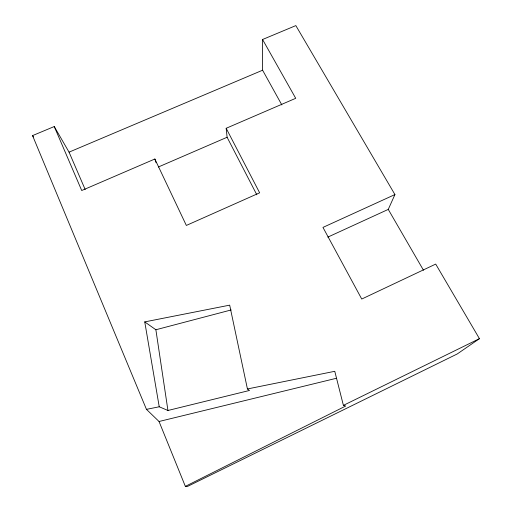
<?xml version="1.0" encoding="UTF-8"?>
<svg xmlns="http://www.w3.org/2000/svg" width="512" height="512" viewBox="0 0 512 512"><rect width="100%" height="100%" fill="white"/><g stroke="black" fill="none" stroke-linecap="round" stroke-linejoin="round"><path stroke-width="0.77" d="M327.821 237.114L388.262 209.402L394.931 194.566L295.84 25.6L262.566 39.501L262.605 70.214L281.862 104.954M394.931 194.566L322.97 227.405L361.741 299.046L435.706 264.09L479.443 338.669L457.242 353.958L187.565 486.4L185.35 486.362L159.04 421.498L146.458 409.357L32.557 135.603L54.246 126.541L69.056 152.147L85.184 189.542M185.35 486.362L345.722 406.016L343.398 405.37L334.771 371.302L247.43 388.954L229.683 305.146L144.749 321.894L159.232 406.778L167.949 410.483L249.485 390.47L247.43 388.954M343.398 405.37L479.443 338.669M158.33 167.008L227.098 137.261L226.17 128.282L295.718 98.31L262.566 39.501M226.17 128.282L259.648 192.819L186.342 225.44L154.861 159.008L81.715 190.522L54.246 126.541M69.056 152.147L262.605 70.214M144.749 321.894L155.878 329.754L231.2 309.946M159.04 421.498L336.352 378.291M146.458 409.357L159.232 406.778M32.557 135.603L33.434 136.934M388.262 209.402L423.482 270.246M227.098 137.261L256.832 194.803M154.861 159.008L156.102 162.784M155.878 329.754L167.949 410.483"/></g></svg>
